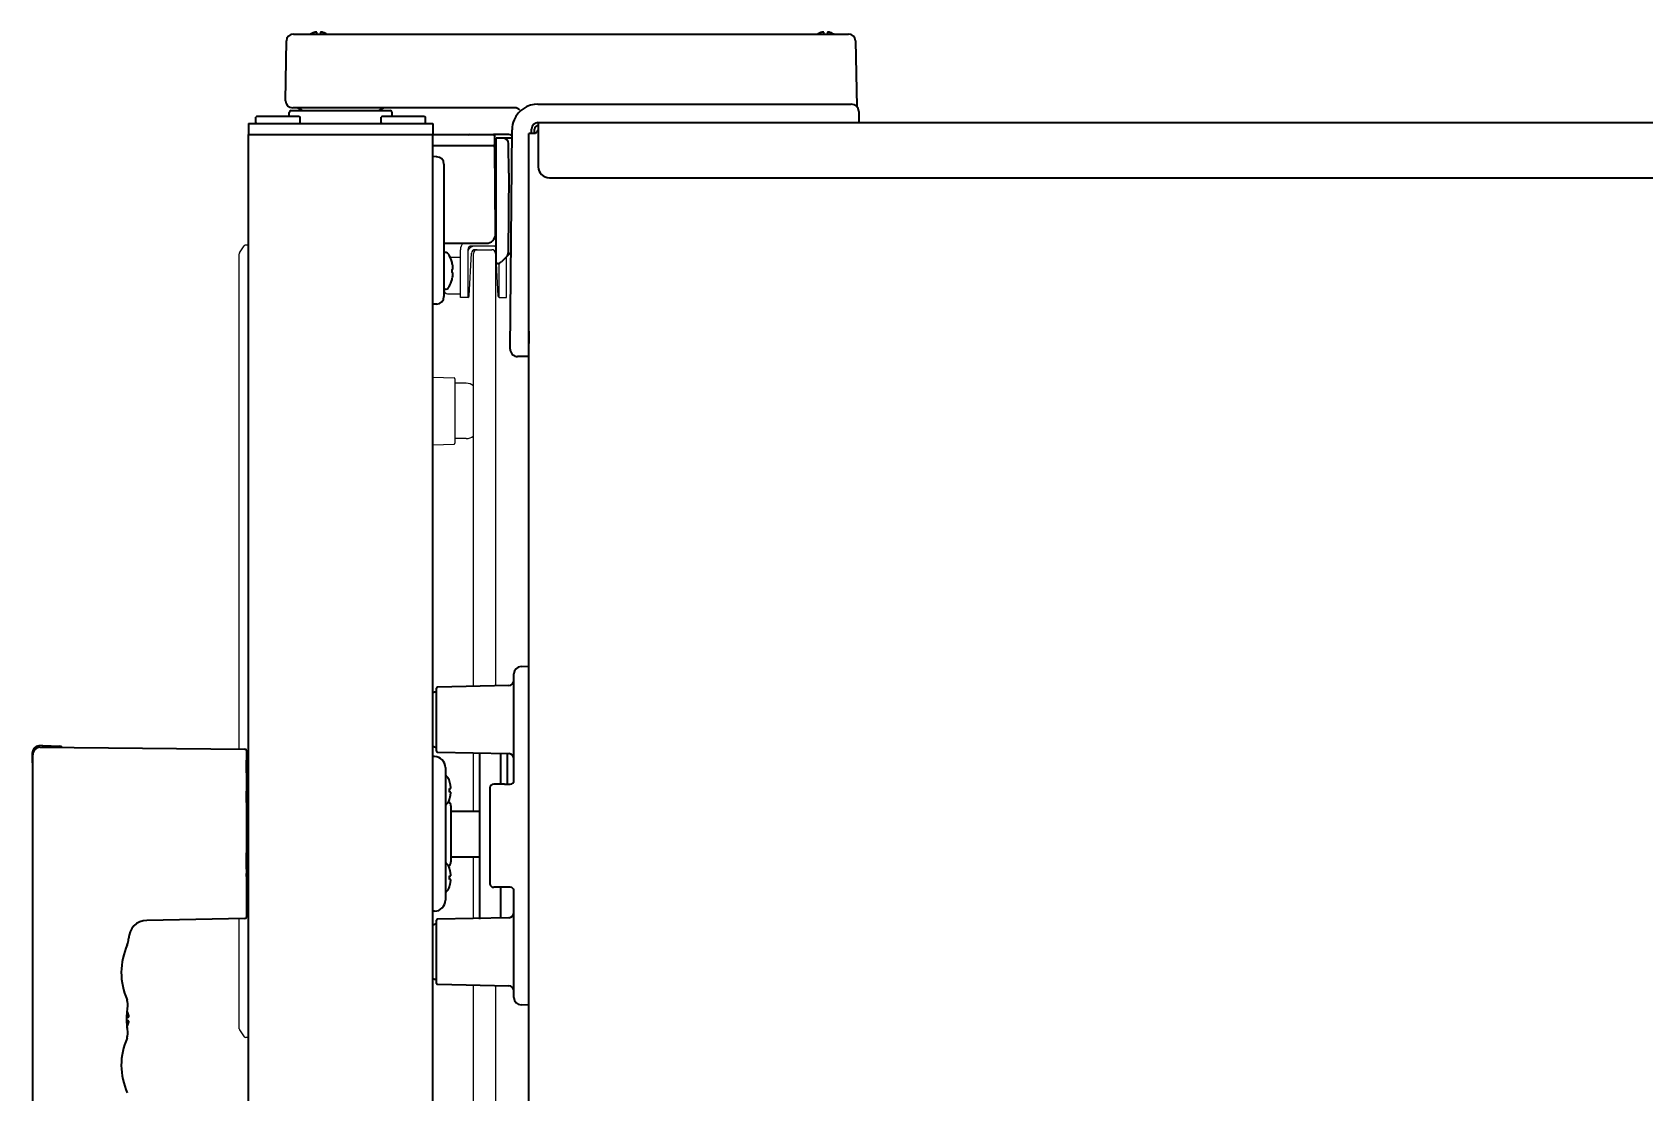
# Model space of a CAD drawing. Extents: x 6336 to 10269, y -393 to 2899.
# Drawn here: x 7337.4 to 7774.8, y 1520.3 to 1808 of the extents above; entities that cross this region are included whole.
import ezdxf

# ---------------------------------------------------------------- set-up
doc = ezdxf.new("R2010")
doc.units = 0
doc.header["$LTSCALE"] = 5
doc.layers.add('1', color=7, linetype='CONTINUOUS', true_color=0xffffff)
doc.layers.add('GEOM', color=7, linetype='CONTINUOUS')

msp = doc.modelspace()

# ---------------------------------------------------------------- linework, layer by layer
at = {"layer": '1', "color": 7, "linetype": 'Continuous', "lineweight": 35}
for p, q in [((7408.25, 1807.53), (7413.35, 1807.53)), ((7413.35, 1807.53), (7469.88, 1807.53)), ((7469.88, 1807.53), (7473.88, 1807.53)), ((7473.88, 1807.53), (7553.72, 1807.53)), ((7553.72, 1807.53), (7558.82, 1807.53)), ((7406.07, 1789.53), (7406.35, 1805.66)), ((7560.72, 1805.66), (7561.03, 1787.88)), ((7406.08, 1789.46), (7406.07, 1789.53)), ((7398.32, 1785.28), (7398.07, 1785.03)), ((7398.07, 1783.53), (7398.07, 1785.03)), ((7398.32, 1785.28), (7409.82, 1785.28)), ((7407.11, 1785.28), (7407.13, 1786.28)), ((7407.63, 1786.78), (7434.52, 1786.78)), ((7413.07, 1787.53), (7408.07, 1787.53)), ((7409.82, 1785.28), (7410.07, 1785.03)), ((7410.07, 1783.53), (7410.07, 1785.03)), ((7468.24, 1787.53), (7413.07, 1787.53)), ((7432.32, 1785.28), (7432.07, 1785.03)), ((7432.07, 1783.53), (7432.07, 1785.03)), ((7432.32, 1785.28), (7443.82, 1785.28)), ((7435.04, 1785.28), (7435.02, 1786.28)), ((7443.82, 1785.28), (7444.07, 1785.03)), ((7444.07, 1783.53), (7444.07, 1785.03)), ((7474.56, 1788.53), (7554.56, 1788.53)), ((7554.56, 1788.53), (7559.56, 1788.53)), ((7561.56, 1786.56), (7561.62, 1783.53)), ((7396.07, 1783.28), (7396.07, 1780.28)), ((7396.07, 1783.28), (7446.07, 1783.28)), ((7396.07, 1400.78), (7396.07, 1780.28)), ((7396.07, 1780.28), (7446.07, 1780.28)), ((7398.32, 1783.28), (7398.07, 1783.53)), ((7409.82, 1783.28), (7410.07, 1783.53)), ((7432.32, 1783.28), (7432.07, 1783.53)), ((7443.82, 1783.28), (7444.07, 1783.53)), ((7446.07, 1783.28), (7446.07, 1780.28)), ((7446.07, 1400.78), (7446.07, 1780.28)), ((7446.07, 1780.28), (7462.52, 1780.28)), ((7466.42, 1780.28), (7462.52, 1780.28)), ((7462.77, 1780.03), (7462.82, 1777.28)), ((7466.45, 1780.28), (7466.41, 1780.28)), ((7467.04, 1722.04), (7467.56, 1781.59)), ((7472.07, 1374.13), (7472.07, 1780.53)), ((7473.87, 1780.53), (7472.07, 1780.53)), ((7472.87, 1780.53), (7472.87, 1781.73)), ((7473.67, 1780.53), (7473.67, 1781.73)), ((7474.67, 1783.53), (7474.67, 1781.63)), ((7474.67, 1783.53), (8124.07, 1783.53)), ((7474.67, 1781.63), (7474.67, 1771.52)), ((7446.07, 1777.28), (7462.82, 1777.28)), ((7463.07, 1754.28), (7462.88, 1776.78)), ((7463.22, 1745.28), (7463.22, 1779.28)), ((7467.54, 1779.28), (7463.22, 1779.28)), ((7466.72, 1769.78), (7466.58, 1777.8)), ((7447.11, 1774.26), (7446.07, 1774.28)), ((7449.07, 1772.26), (7449.07, 1736.29)), ((7463.22, 1770.78), (7462.93, 1770.78)), ((7466.72, 1769.78), (7466.53, 1748.2)), ((7477.67, 1768.53), (8121.07, 1768.53)), ((7463.22, 1755.78), (7463.06, 1755.78)), ((7463.22, 1755.28), (7463.06, 1755.28)), ((7463.07, 1753.28), (7463.07, 1754.28)), ((7463.07, 1754.28), (7463.22, 1754.28)), ((7449.07, 1750.78), (7460.57, 1750.78)), ((7463.22, 1752.33), (7462.86, 1752.33)), ((7449.37, 1748.28), (7449.07, 1748.28)), ((7451.27, 1745.58), (7451.28, 1745.58)), ((7463.6, 1745.28), (7463.22, 1745.28)), ((7467.27, 1748.32), (7464.66, 1745.72)), ((7451.28, 1740.98), (7451.27, 1740.98)), ((7451.52, 1743.85), (7451.53, 1743.88)), ((7449.37, 1738.28), (7449.07, 1738.28)), ((7447.11, 1734.29), (7446.07, 1734.28)), ((7472.08, 1726.9), (7472.02, 1720.03)), ((7472.02, 1720.03), (7469.04, 1720.03)), ((7472.07, 1720.03), (7472.02, 1720.03)), ((7472.03, 1721.79), (7472.07, 1721.79)), ((7472.07, 1720.79), (7472.03, 1720.79)), ((7470, 1635.95), (7472.07, 1636.03)), ((7468.07, 1628.96), (7468.07, 1633.96)), ((7447.07, 1612.95), (7447.07, 1630.1)), ((7466.64, 1630.76), (7447.31, 1630.35)), ((7468.07, 1604.45), (7468.07, 1628.96)), ((7340.17, 1614.53), (7339.25, 1614.45)), ((7339.59, 1614.01), (7395.08, 1613.53)), ((7340.17, 1614.53), (7344.94, 1614.36)), ((7337.42, 1612.45), (7337.42, 1609.82)), ((7337.57, 1438.53), (7337.57, 1612.01)), ((7395.57, 1613.03), (7395.57, 1568.02)), ((7395.57, 1607.06), (7395.57, 1610.55)), ((7446.51, 1611.52), (7446.07, 1611.52)), ((7447.31, 1612.7), (7466.64, 1612.3)), ((7458.74, 1612.46), (7458.74, 1567.41)), ((7464.48, 1604.03), (7464.48, 1612.39)), ((7466.31, 1604.03), (7466.31, 1612.31)), ((7449.47, 1608.52), (7449.47, 1572.53)), ((7395.57, 1599.07), (7395.57, 1602.12)), ((7450.57, 1604.87), (7450.58, 1604.87)), ((7450.57, 1602.87), (7450.91, 1602.87)), ((7450.91, 1601.87), (7450.57, 1601.87)), ((7461.57, 1603.03), (7461.57, 1577.03)), ((7465.52, 1604.03), (7462.57, 1604.03)), ((7465.52, 1604.03), (7467.07, 1604.03)), ((7450.58, 1599.87), (7450.57, 1599.87)), ((7450.97, 1598.13), (7450.97, 1582.92)), ((7450.97, 1596.73), (7458.74, 1596.73)), ((7395.57, 1580.91), (7395.57, 1585.41)), ((7450.97, 1584.33), (7458.74, 1584.33)), ((7395.57, 1578.93), (7395.57, 1579.75)), ((7450.57, 1581.18), (7450.58, 1581.18)), ((7450.57, 1579.18), (7450.91, 1579.18)), ((7450.91, 1578.18), (7450.57, 1578.18)), ((7450.58, 1576.18), (7450.57, 1576.18)), ((7465.52, 1576.03), (7462.57, 1576.03)), ((7464.48, 1567.66), (7464.48, 1576.03)), ((7467.07, 1576.03), (7465.52, 1576.03)), ((7468.07, 1551.09), (7468.07, 1575.6)), ((7395.08, 1567.52), (7368.49, 1567.05)), ((7446.51, 1569.53), (7446.07, 1569.53)), ((7447.07, 1549.95), (7447.07, 1567.1)), ((7466.64, 1567.76), (7447.31, 1567.35)), ((7447.31, 1549.7), (7466.64, 1549.3)), ((7468.07, 1546.1), (7468.07, 1551.09)), ((7363.14, 1545.53), (7363.16, 1545.47)), ((7363.17, 1545.45), (7363.16, 1545.47)), ((7363.2, 1545.33), (7363.17, 1545.45)), ((7363.29, 1545.03), (7363.2, 1545.33)), ((7363.35, 1544.4), (7363.28, 1545.04)), ((7363.32, 1543.8), (7363.35, 1544.4)), ((7363.32, 1543.8), (7363.32, 1543.8)), ((7363.32, 1543.8), (7363.32, 1543.8)), ((7472.07, 1544.03), (7470, 1544.1)), ((7363.07, 1540.83), (7363.57, 1540.83)), ((7363.07, 1539.83), (7363.07, 1540.33)), ((7363.57, 1539.83), (7363.07, 1539.83)), ((7363.16, 1542.37), (7363.16, 1542.38)), ((7363.16, 1542.37), (7363.16, 1542.38)), ((7363.14, 1535.12), (7363.16, 1535.18)), ((7363.16, 1538.27), (7363.16, 1538.28)), ((7363.16, 1538.27), (7363.16, 1538.28)), ((7363.16, 1535.18), (7363.19, 1535.28)), ((7363.19, 1535.28), (7363.2, 1535.32)), ((7363.28, 1535.62), (7363.29, 1535.63)), ((7363.32, 1536.85), (7363.32, 1536.85))]:
    msp.add_line(p, q, dxfattribs=at)
for points in [[(7363.21, 1560.37), (7363.38, 1560.83), (7363.55, 1561.59), (7363.57, 1562.04)], [(7363.23, 1537.51), (7363.13, 1538.56), (7363.07, 1539.72), (7363.07, 1540.9), (7363.13, 1542.06), (7363.23, 1543.11), (7363.32, 1543.8)], [(7363.32, 1543.8), (7363.35, 1544.38), (7363.29, 1545.03)], [(7363.32, 1536.85), (7363.23, 1537.54), (7363.18, 1538.01)], [(7363.2, 1535.32), (7363.28, 1535.61), (7363.35, 1536.25), (7363.32, 1536.85)], [(7363.29, 1535.63), (7363.35, 1536.28), (7363.32, 1536.85)]]:
    msp.add_lwpolyline(points, dxfattribs=at)
for centre, radius, start, end in [((7408.25, 1805.63), 1.9, 90, 179), ((7558.82, 1805.63), 1.9, 1, 90), ((7408.07, 1789.53), 2, 182, 270), ((7407.63, 1786.28), 0.5, 90, 179), ((7407.63, 1786.28), 0.5, 90, 179), ((7408.62, 1784.53), 3, 48.59, 90), ((7433.52, 1784.53), 3, 90, 131.41), ((7434.52, 1786.28), 0.5, 1, 90), ((7434.52, 1786.28), 0.5, 1, 90), ((7474.56, 1781.53), 7, 90, 156.7487), ((7559.56, 1786.53), 2, 1, 90), ((7455.82, 1780.03), 0.25, 0, 90), ((7462.52, 1780.03), 0.25, 1, 90), ((7466.42, 1778.28), 2, 55.9365, 90), ((7474.56, 1781.53), 7, 156.7487, 179.5), ((7472.8, 1780.48), 0.25, 93.6563, 179.5), ((7474.67, 1781.73), 1.8, 90, 180), ((7474.67, 1781.73), 1, 90, 180), ((7462.38, 1776.78), 0.5, 0.5, 90), ((7465.08, 1777.78), 1.5, 1, 90), ((7447.07, 1772.26), 2, 0, 89), ((7460.57, 1753.28), 2.5, 270, 0), ((7449.37, 1747.03), 1.25, 28.6021, 90), ((7442.49, 1743.28), 9.08, 14.6676, 28.6021), ((7442.6, 1743.35), 8.95, 12.6308, 14.3943), ((7442.6, 1743.35), 8.95, 4.1992, 12.6256), ((7463.6, 1746.78), 1.5, 270, 315), ((7465.03, 1748.21), 1.5, 315, 359.5), ((7442.49, 1743.28), 9.08, 331.3979, 345.3324), ((7442.49, 1743.28), 8.79, 357.391, 2.609), ((7442.6, 1743.2), 8.95, 345.6057, 347.3692), ((7442.6, 1743.2), 8.95, 347.3743, 355.8008), ((7442.61, 1743.35), 8.94, 3.3503, 4.1929), ((7442.61, 1743.2), 8.94, 355.8071, 356.6497), ((7447.07, 1736.29), 2, 271, 0), ((7449.37, 1739.53), 1.25, 270, 331.3979), ((7469.04, 1722.03), 2, 179.5, 270), ((7470.07, 1633.96), 2, 92, 180), ((7466.57, 1632.25), 1.5, 272.5, 0), ((7447.33, 1626.03), 3, 94.891, 114.7456), ((7447.32, 1630.1), 0.25, 92.5, 180), ((7339.42, 1612.45), 2, 95, 180), ((7339.57, 1612.01), 2, 89.5, 180), ((7344.92, 1613.86), 0.5, 12.2164, 88), ((7447.33, 1617.03), 3, 245.2544, 265.109), ((7337.67, 1609.82), 0.25, 180, 245.9607), ((7395.07, 1613.03), 0.5, 0, 89.5), ((7396.07, 1610.55), 0.5, 89.5, 180), ((7446.47, 1608.52), 3, 0, 89.25), ((7447.32, 1612.95), 0.25, 180, 267.5), ((7466.57, 1610.8), 1.5, 0, 87.5), ((7448.97, 1604.87), 1.5, 24.7199, 70.2058), ((7443.97, 1602.57), 7, 19.1821, 24.7199), ((7467.07, 1605.03), 1, 270, 0), ((7443.95, 1602.56), 7.01, 17.6949, 19.259), ((7443.41, 1602.37), 7.17, 356.0052, 3.9948), ((7443.95, 1602.56), 7.01, 16.1381, 17.6948), ((7443.94, 1602.56), 7.02, 15.8544, 16.1382), ((7443.94, 1602.55), 7.02, 14.5816, 15.8543), ((7443.93, 1602.55), 7.03, 14.0137, 14.5816), ((7443.92, 1602.55), 7.04, 13.0187, 14.0136), ((7443.92, 1602.55), 7.04, 12.287, 13.0187), ((7443.92, 1602.19), 7.04, 346.9813, 347.713), ((7443.91, 1602.55), 7.05, 11.4455, 12.287), ((7443.91, 1602.19), 7.05, 347.713, 348.5545), ((7443.89, 1602.54), 7.07, 10.5913, 11.4454), ((7443.89, 1602.2), 7.07, 348.5546, 349.4087), ((7443.88, 1602.54), 7.09, 9.8684, 10.5914), ((7443.88, 1602.2), 7.09, 349.4086, 350.1316), ((7443.85, 1602.54), 7.11, 8.8538, 9.8681), ((7443.85, 1602.2), 7.11, 350.1319, 351.1462), ((7443.83, 1602.53), 7.14, 8.2981, 8.854), ((7443.83, 1602.21), 7.14, 351.146, 351.7019), ((7443.77, 1602.53), 7.19, 6.7465, 8.2965), ((7443.77, 1602.22), 7.19, 351.7035, 353.2535), ((7446.74, 1603.12), 4.18, 2.3502, 3.3845), ((7446.74, 1603.12), 4.18, 356.6153, 357.5762), ((7446.74, 1601.62), 4.18, 2.4238, 3.3847), ((7446.74, 1601.62), 4.18, 356.6155, 357.6498), ((7446.7, 1603.12), 4.22, 1.9486, 2.3513), ((7446.68, 1603.12), 4.24, 1.3637, 1.9484), ((7446.66, 1603.12), 4.26, 0.8923, 1.3639), ((7446.64, 1603.12), 4.27, 0.4067, 0.8922), ((7446.64, 1603.12), 4.28, 359.464, 0.4068), ((7446.65, 1603.12), 4.27, 358.909, 359.4642), ((7446.66, 1603.12), 4.26, 358.523, 358.9089), ((7446.68, 1603.12), 4.24, 357.8846, 358.5233), ((7446.7, 1603.12), 4.21, 357.5752, 357.8843), ((7446.71, 1601.62), 4.21, 2.1156, 2.4248), ((7446.68, 1601.62), 4.24, 1.4767, 2.1153), ((7446.66, 1601.62), 4.26, 1.0911, 1.477), ((7446.65, 1601.62), 4.27, 0.5359, 1.091), ((7446.64, 1601.62), 4.28, 0.1029, 0.536), ((7446.64, 1601.62), 4.28, 359.5932, 0.1029), ((7446.65, 1601.62), 4.27, 359.1077, 359.5933), ((7446.66, 1601.62), 4.26, 358.6361, 359.1077), ((7446.68, 1601.62), 4.24, 358.0516, 358.6363), ((7446.7, 1601.62), 4.22, 357.6487, 358.0514), ((7462.57, 1603.03), 1, 90, 180), ((7448.97, 1599.87), 1.5, 289.7942, 335.2801), ((7443.97, 1602.17), 7, 335.2801, 340.8179), ((7449.47, 1598.13), 1.5, 0, 53.2696), ((7443.95, 1602.18), 7.01, 340.741, 342.3051), ((7443.95, 1602.18), 7.01, 342.3052, 343.8619), ((7443.94, 1602.18), 7.02, 343.8618, 344.1456), ((7443.94, 1602.19), 7.02, 344.1457, 345.4184), ((7443.93, 1602.19), 7.03, 345.4184, 345.9863), ((7443.92, 1602.19), 7.04, 345.9864, 346.9813), ((7448.97, 1581.18), 1.5, 24.7199, 70.2058), ((7443.97, 1578.88), 7, 19.1821, 24.7199), ((7449.47, 1582.92), 1.5, 306.7304, 0), ((7443.95, 1578.87), 7.01, 17.6949, 19.259), ((7443.41, 1578.68), 7.17, 356.0052, 3.9948), ((7443.95, 1578.87), 7.01, 16.1381, 17.6948), ((7443.94, 1578.87), 7.02, 15.8544, 16.1382), ((7443.94, 1578.87), 7.02, 14.5816, 15.8543), ((7443.93, 1578.87), 7.03, 14.0137, 14.5816), ((7443.92, 1578.86), 7.04, 13.0187, 14.0136), ((7443.92, 1578.86), 7.04, 12.287, 13.0187), ((7443.91, 1578.86), 7.05, 11.4455, 12.287), ((7443.89, 1578.86), 7.07, 10.5913, 11.4454), ((7443.88, 1578.85), 7.09, 9.8684, 10.5914), ((7443.85, 1578.85), 7.11, 8.8538, 9.8681), ((7443.83, 1578.85), 7.14, 8.2981, 8.854), ((7443.77, 1578.84), 7.19, 6.7465, 8.2965), ((7446.74, 1579.44), 4.18, 2.3502, 3.3845), ((7446.74, 1579.43), 4.18, 356.6153, 357.5762), ((7446.7, 1579.43), 4.22, 1.9486, 2.3513), ((7446.68, 1579.43), 4.24, 1.3637, 1.9484), ((7446.66, 1579.43), 4.26, 0.8923, 1.3639), ((7446.64, 1579.43), 4.27, 0.4067, 0.8922), ((7446.64, 1579.43), 4.28, 359.464, 0.4068), ((7446.65, 1579.43), 4.27, 358.909, 359.4642), ((7446.66, 1579.43), 4.26, 358.523, 358.9089), ((7446.68, 1579.43), 4.24, 357.8846, 358.5233), ((7446.7, 1579.43), 4.21, 357.5752, 357.8843), ((7448.97, 1576.18), 1.5, 289.7942, 335.2801), ((7443.97, 1578.48), 7, 335.2801, 340.8179), ((7443.95, 1578.49), 7.01, 340.741, 342.3051), ((7443.95, 1578.49), 7.01, 342.3052, 343.8619), ((7443.94, 1578.5), 7.02, 343.8618, 344.1456), ((7443.94, 1578.5), 7.02, 344.1457, 345.4184), ((7443.93, 1578.5), 7.03, 345.4184, 345.9863), ((7443.92, 1578.5), 7.04, 345.9864, 346.9813), ((7443.92, 1578.5), 7.04, 346.9813, 347.713), ((7443.91, 1578.5), 7.05, 347.713, 348.5545), ((7443.89, 1578.51), 7.07, 348.5546, 349.4087), ((7443.88, 1578.51), 7.09, 349.4086, 350.1316), ((7443.85, 1578.52), 7.11, 350.1319, 351.1462), ((7443.83, 1578.52), 7.14, 351.146, 351.7019), ((7443.77, 1578.53), 7.19, 351.7035, 353.2535), ((7446.74, 1577.94), 4.18, 2.4238, 3.3847), ((7446.74, 1577.93), 4.18, 356.6155, 357.6498), ((7446.71, 1577.93), 4.21, 2.1156, 2.4248), ((7446.68, 1577.93), 4.24, 1.4767, 2.1153), ((7446.66, 1577.93), 4.26, 1.0911, 1.477), ((7446.65, 1577.93), 4.27, 0.5359, 1.091), ((7446.64, 1577.93), 4.28, 0.1029, 0.536), ((7446.64, 1577.93), 4.28, 359.5932, 0.1029), ((7446.65, 1577.93), 4.27, 359.1077, 359.5933), ((7446.66, 1577.93), 4.26, 358.6361, 359.1077), ((7446.68, 1577.93), 4.24, 358.0516, 358.6363), ((7446.7, 1577.93), 4.22, 357.6487, 358.0514), ((7462.57, 1577.03), 1, 180, 270), ((7467.07, 1575.03), 1, 0, 90), ((7396.07, 1570.5), 0.5, 180, 270.5), ((7446.47, 1572.53), 3, 270.75, 0), ((7368.57, 1562.05), 5, 91, 180), ((7395.07, 1568.02), 0.5, 271, 360), ((7447.33, 1563.03), 3, 94.891, 114.7456), ((7447.32, 1567.1), 0.25, 92.5, 180), ((7466.57, 1569.25), 1.5, 272.5, 0), ((7379.57, 1552.88), 18, 155.3799, 204.086), ((7447.33, 1554.03), 3, 245.2544, 265.109), ((7447.32, 1549.95), 0.25, 180, 267.5), ((7466.57, 1547.8), 1.5, 0, 87.5), ((7470.07, 1546.1), 2, 180, 268), ((7358.97, 1540.14), 4.75, 26.6813, 28.0074), ((7358.97, 1540.14), 4.74, 25.5402, 26.6812), ((7358.98, 1540.15), 4.74, 24.5722, 25.5402), ((7358.98, 1540.15), 4.73, 23.3175, 24.5722), ((7358.99, 1540.15), 4.73, 22.5474, 23.3174), ((7358.99, 1540.15), 4.72, 21.0025, 22.5476), ((7359, 1540.16), 4.72, 20.5181, 21.0023), ((7359.01, 1540.16), 4.7, 18.4656, 20.5187), ((7359.03, 1540.17), 4.68, 17.3773, 18.465), ((7359.05, 1540.17), 4.67, 16.3949, 17.3772), ((7359.08, 1540.18), 4.64, 14.3176, 16.3964), ((7361.58, 1541.07), 2.01, 5.1401, 7.2744), ((7361.58, 1541.08), 2.01, 352.7259, 354.7415), ((7361.58, 1539.57), 2.01, 5.2585, 7.2741), ((7361.6, 1541.07), 1.98, 4.2856, 5.1372), ((7361.61, 1541.08), 1.97, 3.0233, 4.286), ((7361.62, 1541.08), 1.96, 1.9964, 3.0228), ((7361.63, 1541.08), 1.95, 0.9261, 1.9964), ((7361.63, 1541.08), 1.95, 358.8459, 0.9258), ((7361.63, 1541.08), 1.96, 357.6234, 358.8455), ((7361.62, 1541.08), 1.96, 356.7841, 357.6235), ((7361.61, 1541.08), 1.97, 355.3984, 356.7833), ((7361.6, 1541.08), 1.98, 354.7442, 355.3991), ((7361.6, 1539.57), 1.98, 4.6009, 5.2558), ((7361.61, 1539.58), 1.97, 3.2167, 4.6016), ((7361.62, 1539.58), 1.96, 2.3765, 3.2159), ((7361.63, 1539.58), 1.95, 1.1545, 2.3767), ((7361.63, 1539.58), 1.95, 0.1995, 1.1541), ((7361.63, 1539.58), 1.95, 359.0741, 0.1995), ((7361.63, 1539.58), 1.95, 358.0037, 359.0738), ((7361.63, 1539.58), 1.96, 356.9771, 358.0037), ((7361.61, 1539.58), 1.97, 355.714, 356.9766), ((7361.6, 1539.58), 1.98, 354.8627, 355.7144), ((7379.57, 1527.78), 18, 155.914, 204.6201), ((7358.97, 1540.51), 4.75, 331.9926, 333.3187), ((7358.97, 1540.51), 4.74, 333.3188, 334.4598), ((7358.98, 1540.51), 4.74, 334.4598, 335.4278), ((7358.98, 1540.5), 4.73, 335.4278, 336.6825), ((7358.99, 1540.5), 4.73, 336.6826, 337.4526), ((7358.99, 1540.5), 4.72, 337.4524, 338.9975), ((7359, 1540.5), 4.72, 338.9977, 339.4819), ((7359.01, 1540.49), 4.7, 339.4813, 341.5344), ((7359.03, 1540.49), 4.68, 341.535, 342.6227), ((7359.05, 1540.48), 4.67, 342.6228, 343.6051), ((7359.08, 1540.47), 4.64, 343.6036, 345.6824), ((7361.58, 1539.58), 2.01, 352.7256, 354.8598)]:
    msp.add_arc(centre, radius, start, end, dxfattribs=at)
for centre, major_axis, ratio, start_param, end_param in [((7468.24, 1785.53), (-1.41, 1.41), 1, -1.570796, -0.785398), ((7477.67, 1771.52), (3, 0), 0.99863, 3.141593, 4.712389), ((7326.1, 1614.52), (-14.32, 0.5), 0.034884, 3.142812, 3.196638)]:
    msp.add_ellipse(centre, major_axis=major_axis, ratio=ratio, start_param=start_param, end_param=end_param, dxfattribs=at)
for points in [[(7414.07, 1808.02), (7414.02, 1808.01), (7413.91, 1807.98), (7413.75, 1807.93), (7413.59, 1807.87), (7413.43, 1807.81), (7413.28, 1807.74), (7413.13, 1807.67), (7412.96, 1807.58), (7412.84, 1807.51), (7412.77, 1807.47)], [(7414.57, 1808.02), (7414.55, 1808.02), (7414.5, 1808.03), (7414.43, 1808.04), (7414.36, 1808.04), (7414.29, 1808.04), (7414.22, 1808.04), (7414.14, 1808.03), (7414.1, 1808.02), (7414.07, 1808.02)], [(7416.07, 1808.02), (7416.05, 1808.03), (7416, 1808.03), (7415.92, 1808.04), (7415.85, 1808.04), (7415.78, 1808.04), (7415.71, 1808.04), (7415.64, 1808.03), (7415.6, 1808.02), (7415.57, 1808.02)], [(7415.57, 1808.02), (7415.57, 1808.01), (7415.57, 1807.98), (7415.57, 1807.93), (7415.57, 1807.87), (7415.57, 1807.81), (7415.57, 1807.74), (7415.57, 1807.67), (7415.57, 1807.58), (7415.57, 1807.51), (7415.57, 1807.47)], [(7552.07, 1808.02), (7552.05, 1808.02), (7552, 1808.03), (7551.93, 1808.04), (7551.86, 1808.04), (7551.79, 1808.04), (7551.72, 1808.04), (7551.64, 1808.03), (7551.6, 1808.02), (7551.57, 1808.02)], [(7553.57, 1808.02), (7553.55, 1808.03), (7553.5, 1808.03), (7553.42, 1808.04), (7553.35, 1808.04), (7553.28, 1808.04), (7553.21, 1808.04), (7553.14, 1808.03), (7553.1, 1808.02), (7553.07, 1808.02)], [(7553.07, 1808.02), (7553.07, 1808.01), (7553.07, 1807.98), (7553.07, 1807.93), (7553.07, 1807.87), (7553.07, 1807.81), (7553.07, 1807.74), (7553.07, 1807.67), (7553.07, 1807.58), (7553.07, 1807.51), (7553.07, 1807.47)], [(7451.52, 1742.7), (7451.46, 1742.78), (7451.36, 1742.83), (7451.27, 1742.88)], [(7451.53, 1742.68), (7451.53, 1742.68), (7451.52, 1742.69), (7451.52, 1742.7)]]:
    msp.add_open_spline(points, degree=3, dxfattribs=at)
for points, knots in [([(7414.57, 1807.53), (7414.57, 1807.63), (7414.57, 1807.72), (7414.57, 1807.84), (7414.57, 1807.88), (7414.57, 1807.96), (7414.57, 1807.99), (7414.57, 1808.02)], [0, 0, 0, 0, 0.457375, 0.457375, 0.728688, 0.728688, 1, 1, 1, 1]), ([(7417.28, 1807.53), (7417.1, 1807.63), (7416.93, 1807.72), (7416.64, 1807.84), (7416.53, 1807.88), (7416.3, 1807.96), (7416.19, 1807.99), (7416.07, 1808.02)], [0, 0, 0, 0, 0.457379, 0.457379, 0.728689, 0.728689, 1, 1, 1, 1]), ([(7551.57, 1808.02), (7551.52, 1808.01), (7551.41, 1807.98), (7551.25, 1807.93), (7551.09, 1807.87), (7550.93, 1807.81), (7550.78, 1807.74), (7550.63, 1807.67), (7550.49, 1807.6), (7550.4, 1807.55), (7550.38, 1807.53)], [0, 0, 0, 0, 0.134116, 0.268232, 0.402347, 0.536463, 0.670579, 0.804695, 0.938811, 1, 1, 1, 1]), ([(7552.07, 1807.53), (7552.07, 1807.63), (7552.07, 1807.72), (7552.07, 1807.84), (7552.07, 1807.88), (7552.07, 1807.96), (7552.07, 1807.99), (7552.07, 1808.02)], [0, 0, 0, 0, 0.457375, 0.457375, 0.728688, 0.728688, 1, 1, 1, 1]), ([(7554.87, 1807.47), (7554.67, 1807.6), (7554.46, 1807.7), (7554.14, 1807.84), (7554.03, 1807.88), (7553.8, 1807.96), (7553.69, 1807.99), (7553.57, 1808.02)], [0, 0, 0, 0, 0.5, 0.5, 0.75, 0.75, 1, 1, 1, 1]), ([(7474.73, 1781.65), (7474.69, 1781.61), (7474.66, 1781.57), (7474.58, 1781.48), (7474.54, 1781.43), (7474.48, 1781.35), (7474.46, 1781.32), (7474.41, 1781.27), (7474.39, 1781.24), (7474.29, 1781.1), (7474.21, 1780.99), (7474.04, 1780.76), (7473.96, 1780.64), (7473.87, 1780.53)], [0, 0, 0, 0, 0.123449, 0.123449, 0.269541, 0.269541, 0.342587, 0.342587, 0.415633, 0.415633, 0.707816, 0.707816, 1, 1, 1, 1]), ([(7462.94, 1769.78), (7462.98, 1769.78), (7463.05, 1769.78), (7463.13, 1769.78), (7463.18, 1769.78), (7463.2, 1769.78), (7463.21, 1769.78), (7463.22, 1769.78), (7463.22, 1769.78)], [0, 0, 0, 0, 0.410578, 0.72923, 0.845892, 0.930928, 0.982582, 1, 1, 1, 1]), ([(7451.27, 1743.68), (7451.3, 1743.69), (7451.39, 1743.74), (7451.48, 1743.79), (7451.52, 1743.85)], [0, 0, 0, 0, 0.314454, 1, 1, 1, 1]), ([(7340.4, 1614.05), (7340.35, 1614.08), (7340.28, 1614.19), (7340.24, 1614.36), (7340.21, 1614.45), (7340.19, 1614.53), (7340.17, 1614.53)], [0, 0, 0, 0, 0.366186, 0.687736, 0.908142, 1, 1, 1, 1])]:
    msp.add_open_spline(points, degree=3, knots=knots, dxfattribs=at)
at = {"layer": 'GEOM', "color": 7, "linetype": 'Continuous'}
for p, q in [((7393.66, 1748.2), (7394.92, 1750.06)), ((7396.07, 1750.28), (7395.34, 1750.28)), ((7463.07, 1750.03), (7456.57, 1750.03)), ((7463.07, 1752.03), (7462.74, 1752.03)), ((7393.57, 1613.54), (7393.57, 1747.92)), ((7450.76, 1746.98), (7453.57, 1747.03)), ((7453.57, 1736.03), (7453.57, 1749.03)), ((7455.57, 1749.03), (7455.57, 1736.03)), ((7455.92, 1736.5), (7456.52, 1748.08)), ((7457.07, 1630.55), (7457.07, 1748.03)), ((7457.52, 1749.03), (7458.07, 1749.03)), ((7458.07, 1749.03), (7462.07, 1749.03)), ((7463.07, 1748.03), (7463.07, 1630.68)), ((7463.12, 1748.08), (7463.22, 1746.16)), ((7463.27, 1745.28), (7463.73, 1736.5)), ((7464.07, 1736.03), (7464.07, 1745.36)), ((7466.07, 1736.03), (7466.07, 1747.13)), ((7450.06, 1737.09), (7453.57, 1737.03)), ((7455.57, 1736.03), (7453.57, 1736.03)), ((7464.07, 1736.03), (7466.07, 1736.03)), ((7446.07, 1714.49), (7451.83, 1714.24)), ((7452.07, 1713.99), (7452.07, 1696.56)), ((7455.12, 1712.78), (7452.07, 1712.78)), ((7455.12, 1697.78), (7452.07, 1697.78)), ((7446.07, 1696.06), (7451.83, 1696.31)), ((7396.07, 1535.28), (7396.07, 1613.28)), ((7457.07, 1596.73), (7457.07, 1612.5)), ((7457.07, 1567.55), (7457.07, 1584.33)), ((7393.57, 1537.63), (7393.57, 1567.49)), ((7457.07, 1431.47), (7457.07, 1549.5)), ((7463.07, 1549.37), (7463.07, 1431.59)), ((7393.66, 1537.35), (7394.92, 1535.49)), ((7396.07, 1535.28), (7395.34, 1535.28))]:
    msp.add_line(p, q, dxfattribs=at)
for centre, radius, start, end in [((7395.34, 1749.78), 0.5, 90, 145.7131), ((7456.57, 1749.03), 3, 144.2984, 180), ((7457.47, 1748.03), 2, 90, 162.246), ((7456.57, 1749.03), 1, 90, 180), ((7462.17, 1748.03), 2, 58.1959, 90), ((7463.07, 1749.03), 3, 87.1099, 90), ((7463.07, 1749.03), 1, 81.3687, 90), ((7394.07, 1747.92), 0.5, 145.7131, 180), ((7457.52, 1748.03), 1, 90, 177), ((7458.07, 1748.03), 1, 90, 180), ((7462.07, 1748.03), 1, 0, 90), ((7462.12, 1748.03), 1, 3, 85.7991), ((7450.07, 1738.09), 1, 180, 269), ((7455.42, 1736.53), 0.5, 287.6366, 357), ((7464.23, 1736.53), 0.5, 183, 252.3634), ((7451.82, 1713.99), 0.25, 0, 87.5), ((7455.12, 1709.78), 3, 49.2588, 90), ((7455.12, 1700.78), 3, 270, 310.7412), ((7451.82, 1696.56), 0.25, 272.5, 0), ((7394.07, 1537.63), 0.5, 180, 214.2869), ((7395.34, 1535.78), 0.5, 214.2869, 270)]:
    msp.add_arc(centre, radius, start, end, dxfattribs=at)

doc.saveas('drawing.dxf')
